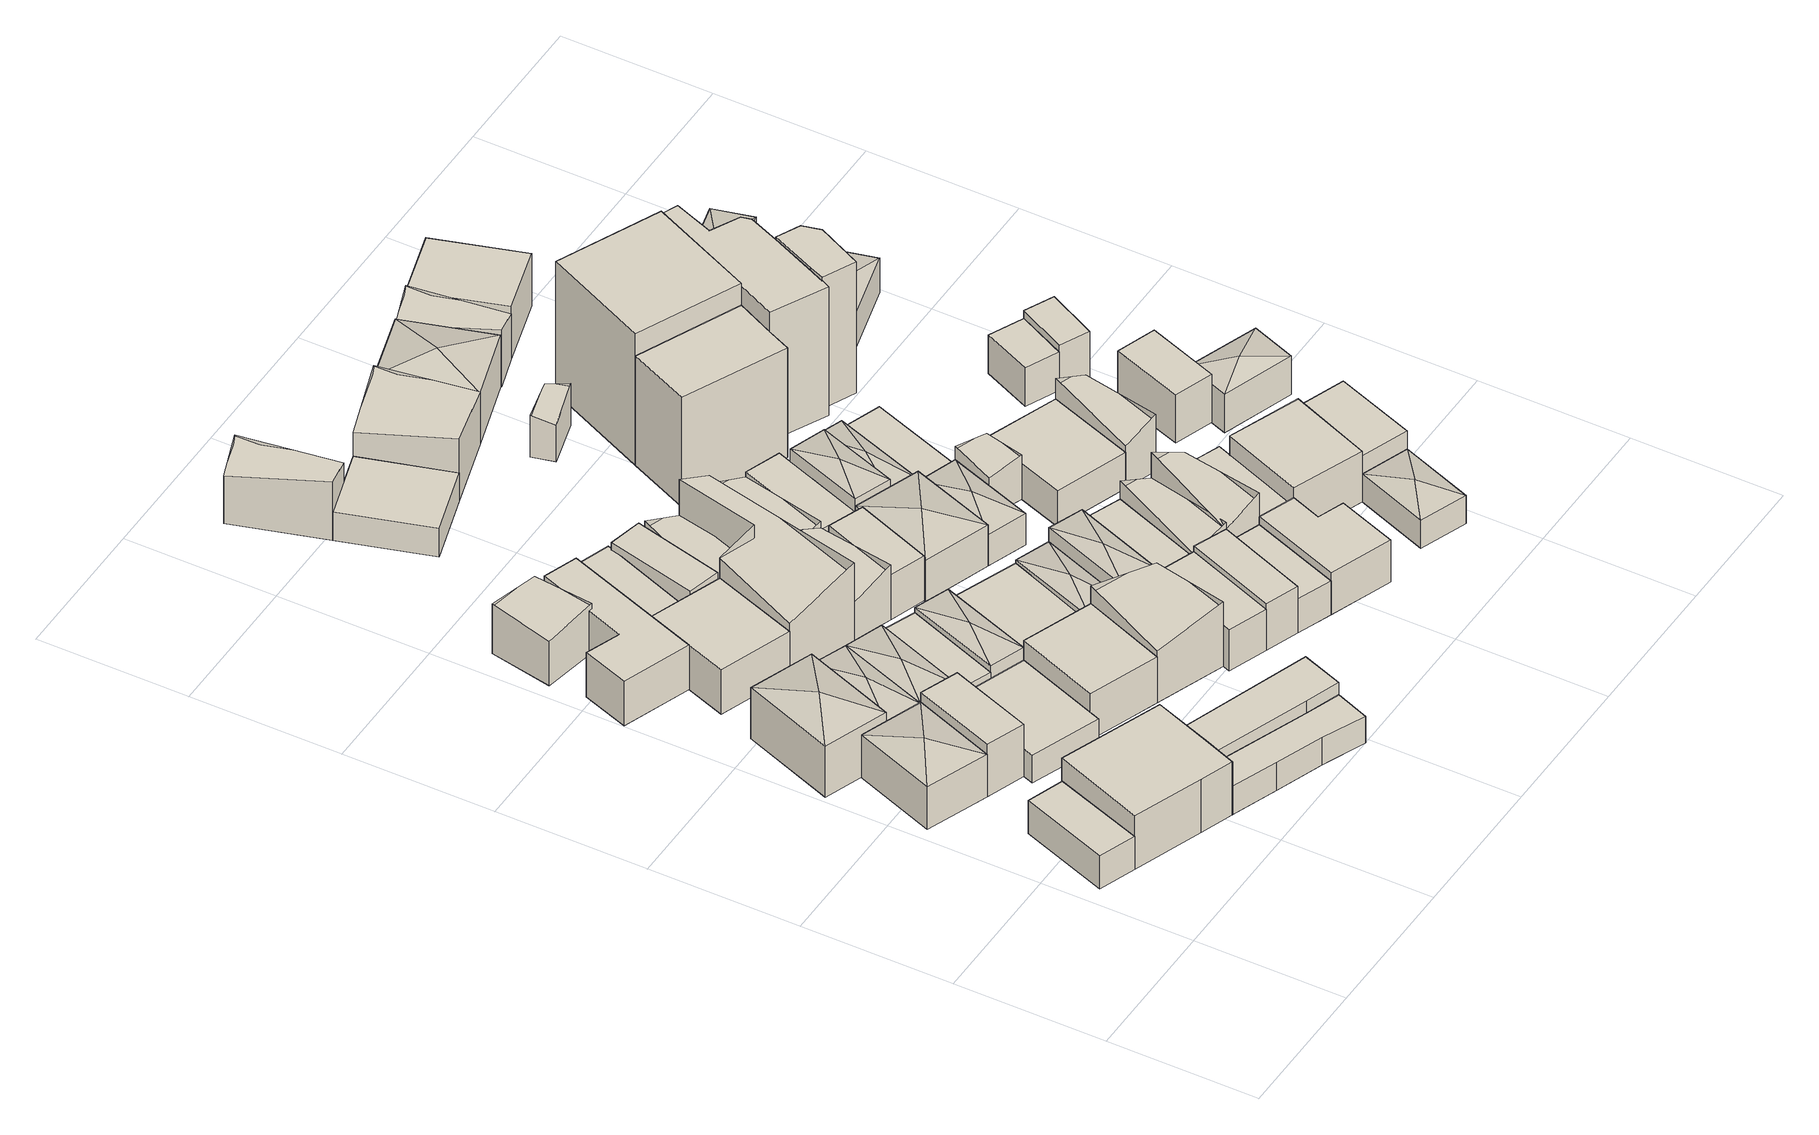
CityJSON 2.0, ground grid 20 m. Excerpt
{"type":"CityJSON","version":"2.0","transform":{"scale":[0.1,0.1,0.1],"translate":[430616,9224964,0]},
"CityObjects":{
"building1":{"type":"Building","attributes":{"Building Type":"Residential","Roof Shape":"flat","Roof Material":"Asbestos Sheet","Roof Material Code":4,"Roof Direction":"northwest","Building Height":5.03,"Roof Slope":11.2,"Footprint Area":64.68,"Solar PV Capacity Low":8.1,"Solar PV Capacity High":10.64,"Solar Annual Energy Low":11678,"Solar Annual Energy High":15391,"Suitable PV Area":48.35},"geometry":[{"type":"MultiSurface","lod":"2.2","boundaries":[[[0,1,2,3]],[[3,2,4,5]],[[2,1,6,4]],[[1,0,7,6]],[[0,3,5,7]],[[5,4,6,7]]]}]},
"building2":{"type":"Building","attributes":{"Building Type":"Residential","Roof Shape":"hip","Roof Material":"Concrete Glazed Tile","Roof Material Code":1,"Roof Direction":"northwest","Building Height":6.4,"Roof Slope":22.6,"Footprint Area":103.2,"Solar PV Capacity Low":12.92,"Solar PV Capacity High":16.97,"Solar Annual Energy Low":18632,"Solar Annual Energy High":24556,"Suitable PV Area":77.14},"geometry":[{"type":"MultiSurface","lod":"2.2","boundaries":[[[8,9,10,11]],[[11,10,12,13]],[[10,9,14,12]],[[9,8,15,14]],[[8,11,13,15]],[[13,12,16]],[[12,14,16]],[[14,15,16]],[[15,13,16]]]}]},
"building3":{"type":"Building","attributes":{"Building Type":"Residential","Roof Shape":"shed","Roof Material":"Concrete Glazed Tile","Roof Material Code":1,"Roof Direction":"northwest","Building Height":7.96,"Roof Slope":13.1,"Footprint Area":185.96,"Solar PV Capacity Low":23.28,"Solar PV Capacity High":30.58,"Solar Annual Energy Low":33573,"Solar Annual Energy High":44247,"Suitable PV Area":139},"geometry":[{"type":"MultiSurface","lod":"2.2","boundaries":[[[17,3,18,19,20,21,22]],[[22,21,23,24]],[[21,20,25,23]],[[20,19,26,25]],[[19,18,27,26]],[[18,3,28,27]],[[3,17,29,28]],[[17,22,24,29]],[[24,23,25,26,27,28,29]]]}]},
"building4":{"type":"Building","attributes":{"Building Type":"Residential","Roof Shape":"hip","Roof Material":"Concrete Glazed Tile","Roof Material Code":1,"Roof Direction":"northwest","Building Height":7.72,"Roof Slope":26.3,"Footprint Area":119.08,"Solar PV Capacity Low":14.91,"Solar PV Capacity High":19.58,"Solar Annual Energy Low":21499,"Solar Annual Energy High":28334,"Suitable PV Area":89.01},"geometry":[{"type":"MultiSurface","lod":"2.2","boundaries":[[[30,31,32,33]],[[33,32,34,35]],[[32,31,36,34]],[[31,30,37,36]],[[30,33,35,37]],[[35,34,38]],[[34,36,38]],[[36,37,38]],[[37,35,38]]]}]},
"building5":{"type":"Building","attributes":{"Building Type":"Residential","Roof Shape":"flat","Roof Material":"Concrete Glazed Tile","Roof Material Code":1,"Roof Direction":"northwest","Building Height":7.94,"Roof Slope":5.7,"Footprint Area":63.51,"Solar PV Capacity Low":7.95,"Solar PV Capacity High":10.44,"Solar Annual Energy Low":11467,"Solar Annual Energy High":15113,"Suitable PV Area":47.48},"geometry":[{"type":"MultiSurface","lod":"2.2","boundaries":[[[39,11,10,40]],[[40,10,41,42]],[[10,11,43,41]],[[11,39,44,43]],[[39,40,42,44]],[[42,41,43,44]]]}]},
"building6":{"type":"Building","attributes":{"Building Type":"Residential","Roof Shape":"hip","Roof Material":"Concrete Glazed Tile","Roof Material Code":1,"Roof Direction":"northwest","Building Height":6.24,"Roof Slope":30,"Footprint Area":67.3,"Solar PV Capacity Low":8.43,"Solar PV Capacity High":11.07,"Solar Annual Energy Low":12150,"Solar Annual Energy High":16013,"Suitable PV Area":50.31},"geometry":[{"type":"MultiSurface","lod":"2.2","boundaries":[[[33,32,11,45]],[[45,11,46,47]],[[11,32,48,46]],[[32,33,49,48]],[[33,45,47,49]],[[47,46,50]],[[46,48,50]],[[48,49,50]],[[49,47,50]]]}]},
"building7":{"type":"Building","attributes":{"Building Type":"Residential","Roof Shape":"flat","Roof Material":"Concrete Glazed Tile","Roof Material Code":1,"Roof Direction":"northwest","Building Height":4.19,"Roof Slope":8.3,"Footprint Area":130.27,"Solar PV Capacity Low":16.31,"Solar PV Capacity High":21.42,"Solar Annual Energy Low":23519,"Solar Annual Energy High":30996,"Suitable PV Area":97.37},"geometry":[{"type":"MultiSurface","lod":"2.2","boundaries":[[[39,51,52,53]],[[53,52,54,55]],[[52,51,56,54]],[[51,39,57,56]],[[39,53,55,57]],[[55,54,56,57]]]}]},
"building8":{"type":"Building","attributes":{"Building Type":"Residential","Roof Shape":"flat","Roof Material":"Concrete Glazed Tile","Roof Material Code":1,"Roof Direction":"northwest","Building Height":6.69,"Roof Slope":9.2,"Footprint Area":127.3,"Solar PV Capacity Low":15.94,"Solar PV Capacity High":20.93,"Solar Annual Energy Low":22983,"Solar Annual Energy High":30289,"Suitable PV Area":95.15},"geometry":[{"type":"MultiSurface","lod":"2.2","boundaries":[[[58,59,60,61,62,63]],[[63,62,64,65]],[[62,61,66,64]],[[61,60,67,66]],[[60,59,68,67]],[[59,58,69,68]],[[58,63,65,69]],[[65,64,66,67,68,69]]]}]},
"building9":{"type":"Building","attributes":{"Building Type":"Residential","Roof Shape":"shed","Roof Material":"Concrete Glazed Tile","Roof Material Code":1,"Roof Direction":"northwest","Building Height":4.03,"Roof Slope":19.1,"Footprint Area":85.22,"Solar PV Capacity Low":10.67,"Solar PV Capacity High":14.01,"Solar Annual Energy Low":15385,"Solar Annual Energy High":20276,"Suitable PV Area":63.7},"geometry":[{"type":"MultiSurface","lod":"2.2","boundaries":[[[70,21,19,71,72,73,74]],[[74,73,75,76]],[[73,72,77,75]],[[72,71,78,77]],[[71,19,79,78]],[[19,21,80,79]],[[21,70,81,80]],[[70,74,76,81]],[[76,75,77,78,79,80,81]]]}]},
"building10":{"type":"Building","attributes":{"Building Type":"Residential","Roof Shape":"gable","Roof Material":"Concrete Glazed Tile","Roof Material Code":1,"Roof Direction":"northwest","Building Height":6.75,"Roof Slope":28.7,"Footprint Area":64.26,"Solar PV Capacity Low":8.05,"Solar PV Capacity High":10.57,"Solar Annual Energy Low":11601,"Solar Annual Energy High":15290,"Suitable PV Area":48.03},"geometry":[{"type":"MultiSurface","lod":"2.2","boundaries":[[[82,83,84,85]],[[85,84,86,87]],[[84,83,88,86]],[[83,82,89,88]],[[82,85,87,89]],[[87,86,88,89]]]}]},
"building11":{"type":"Building","attributes":{"Building Type":"Residential","Roof Shape":"hip","Roof Material":"Concrete Glazed Tile","Roof Material Code":1,"Roof Direction":"northwest","Building Height":6.16,"Roof Slope":23.3,"Footprint Area":71.76,"Solar PV Capacity Low":8.99,"Solar PV Capacity High":11.8,"Solar Annual Energy Low":12957,"Solar Annual Energy High":17076,"Suitable PV Area":53.64},"geometry":[{"type":"MultiSurface","lod":"2.2","boundaries":[[[45,11,39,90]],[[90,39,91,92]],[[39,11,46,91]],[[11,45,47,46]],[[45,90,92,47]],[[92,91,93]],[[91,46,93]],[[46,47,93]],[[47,92,93]]]}]},
"building12":{"type":"Building","attributes":{"Building Type":"Residential","Roof Shape":"flat","Roof Material":"Concrete Glazed Tile","Roof Material Code":1,"Roof Direction":"northwest","Building Height":6.69,"Roof Slope":7.6,"Footprint Area":125.12,"Solar PV Capacity Low":15.67,"Solar PV Capacity High":20.58,"Solar Annual Energy Low":22590,"Solar Annual Energy High":29772,"Suitable PV Area":93.53},"geometry":[{"type":"MultiSurface","lod":"2.2","boundaries":[[[94,95,96,97]],[[97,96,98,99]],[[96,95,100,98]],[[95,94,101,100]],[[94,97,99,101]],[[99,98,100,101]]]}]},
"building13":{"type":"Building","attributes":{"Building Type":"Residential","Roof Shape":"flat","Roof Material":"Concrete Glazed Tile","Roof Material Code":1,"Roof Direction":"northwest","Building Height":5.99,"Roof Slope":13.6,"Footprint Area":112.95,"Solar PV Capacity Low":14.14,"Solar PV Capacity High":18.58,"Solar Annual Energy Low":20393,"Solar Annual Energy High":26876,"Suitable PV Area":84.43},"geometry":[{"type":"MultiSurface","lod":"2.2","boundaries":[[[21,70,74,102,103]],[[103,102,104,105]],[[102,74,106,104]],[[74,70,107,106]],[[70,21,108,107]],[[21,103,105,108]],[[105,104,106,107,108]]]}]},
"building14":{"type":"Building","attributes":{"Building Type":"Residential","Roof Shape":"shed","Roof Material":"Concrete Glazed Tile","Roof Material Code":1,"Roof Direction":"northwest","Building Height":5.14,"Roof Slope":13.9,"Footprint Area":65.18,"Solar PV Capacity Low":8.16,"Solar PV Capacity High":10.72,"Solar Annual Energy Low":11768,"Solar Annual Energy High":15510,"Suitable PV Area":48.72},"geometry":[{"type":"MultiSurface","lod":"2.2","boundaries":[[[109,90,39,110]],[[110,39,111,112]],[[39,90,113,111]],[[90,109,114,113]],[[109,110,112,114]],[[112,111,113,114]]]}]},
"building15":{"type":"Building","attributes":{"Building Type":"Residential","Roof Shape":"shed","Roof Material":"Concrete Glazed Tile","Roof Material Code":1,"Roof Direction":"northwest","Building Height":6.9,"Roof Slope":10.5,"Footprint Area":117.35,"Solar PV Capacity Low":14.69,"Solar PV Capacity High":19.3,"Solar Annual Energy Low":21187,"Solar Annual Energy High":27923,"Suitable PV Area":87.72},"geometry":[{"type":"MultiSurface","lod":"2.2","boundaries":[[[53,115,116,117]],[[117,116,118,119]],[[116,115,120,118]],[[115,53,121,120]],[[53,117,119,121]],[[119,118,120,121]]]}]},
"building16":{"type":"Building","attributes":{"Building Type":"Residential","Roof Shape":"shed","Roof Material":"Concrete Glazed Tile","Roof Material Code":1,"Roof Direction":"northwest","Building Height":5.5,"Roof Slope":10.5,"Footprint Area":64.44,"Solar PV Capacity Low":8.07,"Solar PV Capacity High":10.6,"Solar Annual Energy Low":11635,"Solar Annual Energy High":15334,"Suitable PV Area":48.17},"geometry":[{"type":"MultiSurface","lod":"2.2","boundaries":[[[122,58,94,123]],[[123,94,124,125]],[[94,58,126,124]],[[58,122,127,126]],[[122,123,125,127]],[[125,124,126,127]]]}]},
"building17":{"type":"Building","attributes":{"Building Type":"Residential","Roof Shape":"hip","Roof Material":"Concrete Glazed Tile","Roof Material Code":1,"Roof Direction":"northwest","Building Height":6.08,"Roof Slope":21.7,"Footprint Area":64.98,"Solar PV Capacity Low":8.14,"Solar PV Capacity High":10.69,"Solar Annual Energy Low":11731,"Solar Annual Energy High":15461,"Suitable PV Area":48.57},"geometry":[{"type":"MultiSurface","lod":"2.2","boundaries":[[[109,110,53,128]],[[128,53,129,130]],[[53,110,131,129]],[[110,109,132,131]],[[109,128,130,132]],[[130,129,133]],[[129,131,133]],[[131,132,133]],[[132,130,133]]]}]},
"building18":{"type":"Building","attributes":{"Building Type":"Residential","Roof Shape":"flat","Roof Material":"Concrete Glazed Tile","Roof Material Code":1,"Roof Direction":"northwest","Building Height":6.81,"Roof Slope":8.4,"Footprint Area":56.41,"Solar PV Capacity Low":7.06,"Solar PV Capacity High":9.28,"Solar Annual Energy Low":10185,"Solar Annual Energy High":13423,"Suitable PV Area":42.17},"geometry":[{"type":"MultiSurface","lod":"2.2","boundaries":[[[134,135,136,137]],[[137,136,138,139]],[[136,135,140,138]],[[135,134,141,140]],[[134,137,139,141]],[[139,138,140,141]]]}]},
"building19":{"type":"Building","attributes":{"Building Type":"Residential","Roof Shape":"gable","Roof Material":"Concrete Glazed Tile","Roof Material Code":1,"Roof Direction":"northwest","Building Height":7.94,"Roof Slope":25.8,"Footprint Area":177.59,"Solar PV Capacity Low":22.23,"Solar PV Capacity High":29.2,"Solar Annual Energy Low":32062,"Solar Annual Energy High":42255,"Suitable PV Area":132.75},"geometry":[{"type":"MultiSurface","lod":"2.2","boundaries":[[[142,143,144,97,96,145]],[[145,96,146,147]],[[96,97,148,146]],[[97,144,149,148]],[[144,143,150,149]],[[143,142,151,150]],[[142,145,147,151]],[[147,146,148,149,150,151]]]}]},
"building20":{"type":"Building","attributes":{"Building Type":"Residential","Roof Shape":"shed","Roof Material":"Concrete Glazed Tile","Roof Material Code":1,"Roof Direction":"northwest","Building Height":4.11,"Roof Slope":15,"Footprint Area":132.54,"Solar PV Capacity Low":16.6,"Solar PV Capacity High":21.8,"Solar Annual Energy Low":23930,"Solar Annual Energy High":31538,"Suitable PV Area":99.08},"geometry":[{"type":"MultiSurface","lod":"2.2","boundaries":[[[128,53,117,152]],[[152,117,153,154]],[[117,53,55,153]],[[53,128,155,55]],[[128,152,154,155]],[[154,153,55,155]]]}]},
"building21":{"type":"Building","attributes":{"Building Type":"Residential","Roof Shape":"gable","Roof Material":"Concrete Glazed Tile","Roof Material Code":1,"Roof Direction":"northwest","Building Height":7.85,"Roof Slope":26.7,"Footprint Area":114.76,"Solar PV Capacity Low":14.37,"Solar PV Capacity High":18.87,"Solar Annual Energy Low":20719,"Solar Annual Energy High":27306,"Suitable PV Area":85.78},"geometry":[{"type":"MultiSurface","lod":"2.2","boundaries":[[[117,116,156,157]],[[157,156,158,159]],[[156,116,160,158]],[[116,117,161,160]],[[117,157,159,161]],[[159,158,160,161]]]}]},
"building22":{"type":"Building","attributes":{"Building Type":"Residential","Roof Shape":"gable","Roof Material":"Concrete Glazed Tile","Roof Material Code":1,"Roof Direction":"northwest","Building Height":4.38,"Roof Slope":27.3,"Footprint Area":68.09,"Solar PV Capacity Low":8.53,"Solar PV Capacity High":11.2,"Solar Annual Energy Low":12294,"Solar Annual Energy High":16202,"Suitable PV Area":50.9},"geometry":[{"type":"MultiSurface","lod":"2.2","boundaries":[[[143,162,97,144]],[[144,97,163,164]],[[97,162,165,163]],[[162,143,166,165]],[[143,144,164,166]],[[164,163,165,166]]]}]},
"building23":{"type":"Building","attributes":{"Building Type":"Residential","Roof Shape":"gable","Roof Material":"Concrete Glazed Tile","Roof Material Code":1,"Roof Direction":"northwest","Building Height":5.72,"Roof Slope":34.7,"Footprint Area":66.27,"Solar PV Capacity Low":8.3,"Solar PV Capacity High":10.9,"Solar Annual Energy Low":11964,"Solar Annual Energy High":15768,"Suitable PV Area":49.54},"geometry":[{"type":"MultiSurface","lod":"2.2","boundaries":[[[167,168,145,169]],[[169,145,170,171]],[[145,168,172,170]],[[168,167,173,172]],[[167,169,171,173]],[[171,170,172,173]]]}]},
"building24":{"type":"Building","attributes":{"Building Type":"Residential","Roof Shape":"gable","Roof Material":"Concrete Glazed Tile","Roof Material Code":1,"Roof Direction":"southwest","Building Height":7.18,"Roof Slope":26.5,"Footprint Area":67.37,"Solar PV Capacity Low":8.44,"Solar PV Capacity High":11.08,"Solar Annual Energy Low":12163,"Solar Annual Energy High":16030,"Suitable PV Area":50.36},"geometry":[{"type":"MultiSurface","lod":"2.2","boundaries":[[[174,175,176,177]],[[177,176,178,179]],[[176,175,180,178]],[[175,174,181,180]],[[174,177,179,181]],[[179,178,180,181]]]}]},
"building25":{"type":"Building","attributes":{"Building Type":"Residential","Roof Shape":"flat","Roof Material":"Concrete Glazed Tile","Roof Material Code":1,"Roof Direction":"southwest","Building Height":4.31,"Roof Slope":9,"Footprint Area":122.63,"Solar PV Capacity Low":15.35,"Solar PV Capacity High":20.17,"Solar Annual Energy Low":22141,"Solar Annual Energy High":29180,"Suitable PV Area":91.67},"geometry":[{"type":"MultiSurface","lod":"2.2","boundaries":[[[176,182,183,184]],[[184,183,185,186]],[[183,182,187,185]],[[182,176,188,187]],[[176,184,186,188]],[[186,185,187,188]]]}]},
"building26":{"type":"Building","attributes":{"Building Type":"Residential","Roof Shape":"shed","Roof Material":"Concrete Glazed Tile","Roof Material Code":1,"Roof Direction":"northwest","Building Height":6.74,"Roof Slope":14.2,"Footprint Area":54.67,"Solar PV Capacity Low":6.85,"Solar PV Capacity High":8.99,"Solar Annual Energy Low":9871,"Solar Annual Energy High":13009,"Suitable PV Area":40.87},"geometry":[{"type":"MultiSurface","lod":"2.2","boundaries":[[[189,190,169,191]],[[191,169,192,193]],[[169,190,194,192]],[[190,189,195,194]],[[189,191,193,195]],[[193,192,194,195]]]}]},
"building27":{"type":"Building","attributes":{"Building Type":"Residential","Roof Shape":"hip","Roof Material":"Concrete Glazed Tile","Roof Material Code":1,"Roof Direction":"northwest","Building Height":4.91,"Roof Slope":26.5,"Footprint Area":64.81,"Solar PV Capacity Low":8.11,"Solar PV Capacity High":10.66,"Solar Annual Energy Low":11701,"Solar Annual Energy High":15421,"Suitable PV Area":48.45},"geometry":[{"type":"MultiSurface","lod":"2.2","boundaries":[[[152,196,197,198]],[[198,197,199,200]],[[197,196,201,199]],[[196,152,202,201]],[[152,198,200,202]],[[200,199,203]],[[199,201,203]],[[201,202,203]],[[202,200,203]]]}]},
"building28":{"type":"Building","attributes":{"Building Type":"Residential","Roof Shape":"shed","Roof Material":"Concrete Glazed Tile","Roof Material Code":1,"Roof Direction":"northwest","Building Height":6.21,"Roof Slope":12.4,"Footprint Area":70.04,"Solar PV Capacity Low":8.77,"Solar PV Capacity High":11.52,"Solar Annual Energy Low":12645,"Solar Annual Energy High":16665,"Suitable PV Area":52.35},"geometry":[{"type":"MultiSurface","lod":"2.2","boundaries":[[[157,204,205,206]],[[206,205,207,208]],[[205,204,209,207]],[[204,157,210,209]],[[157,206,208,210]],[[208,207,209,210]]]}]},
"building29":{"type":"Building","attributes":{"Building Type":"Residential","Roof Shape":"gable","Roof Material":"Concrete Glazed Tile","Roof Material Code":1,"Roof Direction":"northwest","Building Height":4.62,"Roof Slope":27.1,"Footprint Area":71.38,"Solar PV Capacity Low":8.94,"Solar PV Capacity High":11.74,"Solar Annual Energy Low":12888,"Solar Annual Energy High":16985,"Suitable PV Area":53.36},"geometry":[{"type":"MultiSurface","lod":"2.2","boundaries":[[[142,168,167,211]],[[211,167,212,213]],[[167,168,214,212]],[[168,142,215,214]],[[142,211,213,215]],[[213,212,214,215]]]}]},
"building30":{"type":"Building","attributes":{"Building Type":"Residential","Roof Shape":"hip","Roof Material":"Concrete Glazed Tile","Roof Material Code":1,"Roof Direction":"northwest","Building Height":7.02,"Roof Slope":20.2,"Footprint Area":65.38,"Solar PV Capacity Low":8.19,"Solar PV Capacity High":10.75,"Solar Annual Energy Low":11804,"Solar Annual Energy High":15557,"Suitable PV Area":48.87},"geometry":[{"type":"MultiSurface","lod":"2.2","boundaries":[[[198,197,157,216]],[[216,157,217,218]],[[157,197,219,217]],[[197,198,220,219]],[[198,216,218,220]],[[218,217,221]],[[217,219,221]],[[219,220,221]],[[220,218,221]]]}]},
"building31":{"type":"Building","attributes":{"Building Type":"Residential","Roof Shape":"shed","Roof Material":"Concrete Glazed Tile","Roof Material Code":1,"Roof Direction":"northwest","Building Height":6.98,"Roof Slope":15.2,"Footprint Area":60.58,"Solar PV Capacity Low":7.58,"Solar PV Capacity High":9.96,"Solar Annual Energy Low":10937,"Solar Annual Energy High":14414,"Suitable PV Area":45.28},"geometry":[{"type":"MultiSurface","lod":"2.2","boundaries":[[[206,205,222,223]],[[223,222,224,225]],[[222,205,226,224]],[[205,206,227,226]],[[206,223,225,227]],[[225,224,226,227]]]}]},
"building32":{"type":"Building","attributes":{"Building Type":"Residential","Roof Shape":"hip","Roof Material":"Concrete Glazed Tile","Roof Material Code":1,"Roof Direction":"northwest","Building Height":6.16,"Roof Slope":24.1,"Footprint Area":115.29,"Solar PV Capacity Low":14.44,"Solar PV Capacity High":18.96,"Solar Annual Energy Low":20815,"Solar Annual Energy High":27433,"Suitable PV Area":86.18},"geometry":[{"type":"MultiSurface","lod":"2.2","boundaries":[[[228,229,230,231]],[[231,230,232,233]],[[230,229,234,232]],[[229,228,235,234]],[[228,231,233,235]],[[233,232,236]],[[232,234,236]],[[234,235,236]],[[235,233,236]]]}]},
"building33":{"type":"Building","attributes":{"Building Type":"Residential","Roof Shape":"flat","Roof Material":"Concrete Glazed Tile","Roof Material Code":1,"Roof Direction":"northwest","Building Height":5.42,"Roof Slope":7.6,"Footprint Area":66.56,"Solar PV Capacity Low":8.33,"Solar PV Capacity High":10.95,"Solar Annual Energy Low":12017,"Solar Annual Energy High":15838,"Suitable PV Area":49.76},"geometry":[{"type":"MultiSurface","lod":"2.2","boundaries":[[[237,211,167,238]],[[238,167,239,240]],[[167,211,241,239]],[[211,237,242,241]],[[237,238,240,242]],[[240,239,241,242]]]}]},
"building34":{"type":"Building","attributes":{"Building Type":"Residential","Roof Shape":"flat","Roof Material":"Concrete Glazed Tile","Roof Material Code":1,"Roof Direction":"northwest","Building Height":5.48,"Roof Slope":12.5,"Footprint Area":72.67,"Solar PV Capacity Low":9.1,"Solar PV Capacity High":11.95,"Solar Annual Energy Low":13120,"Solar Annual Energy High":17291,"Suitable PV Area":54.32},"geometry":[{"type":"MultiSurface","lod":"2.2","boundaries":[[[216,157,206,243]],[[243,206,244,245]],[[206,157,246,244]],[[157,216,247,246]],[[216,243,245,247]],[[245,244,246,247]]]}]},
"building35":{"type":"Building","attributes":{"Building Type":"Residential","Roof Shape":"gable","Roof Material":"Concrete Glazed Tile","Roof Material Code":1,"Roof Direction":"southwest","Building Height":7.93,"Roof Slope":25.1,"Footprint Area":124.71,"Solar PV Capacity Low":15.62,"Solar PV Capacity High":20.51,"Solar Annual Energy Low":22516,"Solar Annual Energy High":29675,"Suitable PV Area":93.22},"geometry":[{"type":"MultiSurface","lod":"2.2","boundaries":[[[248,184,183,249]],[[249,183,250,251]],[[183,184,252,250]],[[184,248,253,252]],[[248,249,251,253]],[[251,250,252,253]]]}]},
"building36":{"type":"Building","attributes":{"Building Type":"Residential","Roof Shape":"flat","Roof Material":"Concrete Glazed Tile","Roof Material Code":1,"Roof Direction":"northwest","Building Height":5.14,"Roof Slope":14.7,"Footprint Area":62.34,"Solar PV Capacity Low":7.8,"Solar PV Capacity High":10.25,"Solar Annual Energy Low":11254,"Solar Annual Energy High":14832,"Suitable PV Area":46.6},"geometry":[{"type":"MultiSurface","lod":"2.2","boundaries":[[[223,222,254,255]],[[255,254,256,257]],[[254,222,258,256]],[[222,223,259,258]],[[223,255,257,259]],[[257,256,258,259]]]}]},
"building37":{"type":"Building","attributes":{"Building Type":"Residential","Roof Shape":"hip","Roof Material":"Concrete Glazed Tile","Roof Material Code":1,"Roof Direction":"northwest","Building Height":7.29,"Roof Slope":25.7,"Footprint Area":59.39,"Solar PV Capacity Low":7.44,"Solar PV Capacity High":9.77,"Solar Annual Energy Low":10723,"Solar Annual Energy High":14132,"Suitable PV Area":44.4},"geometry":[{"type":"MultiSurface","lod":"2.2","boundaries":[[[260,228,261,262]],[[262,261,263,264]],[[261,228,265,263]],[[228,260,266,265]],[[260,262,264,266]],[[264,263,267]],[[263,265,267]],[[265,266,267]],[[266,264,267]]]}]},
"building38":{"type":"Building","attributes":{"Building Type":"Residential","Roof Shape":"hip","Roof Material":"Concrete Glazed Tile","Roof Material Code":1,"Roof Direction":"northwest","Building Height":4.7,"Roof Slope":26.8,"Footprint Area":68.9,"Solar PV Capacity Low":8.63,"Solar PV Capacity High":11.33,"Solar Annual Energy Low":12439,"Solar Annual Energy High":16393,"Suitable PV Area":51.5},"geometry":[{"type":"MultiSurface","lod":"2.2","boundaries":[[[268,231,230,269]],[[269,230,270,271]],[[230,231,272,270]],[[231,268,273,272]],[[268,269,271,273]],[[271,270,274]],[[270,272,274]],[[272,273,274]],[[273,271,274]]]}]},
"building39":{"type":"Building","attributes":{"Building Type":"Residential","Roof Shape":"gable","Roof Material":"Concrete Glazed Tile","Roof Material Code":1,"Roof Direction":"northwest","Building Height":5.96,"Roof Slope":29.3,"Footprint Area":62.84,"Solar PV Capacity Low":7.87,"Solar PV Capacity High":10.33,"Solar Annual Energy Low":11346,"Solar Annual Energy High":14953,"Suitable PV Area":46.98},"geometry":[{"type":"MultiSurface","lod":"2.2","boundaries":[[[243,206,223,275]],[[275,223,276,277]],[[223,206,278,276]],[[206,243,279,278]],[[243,275,277,279]],[[277,276,278,279]]]}]},
"building40":{"type":"Building","attributes":{"Building Type":"Residential","Roof Shape":"flat","Roof Material":"Concrete Glazed Tile","Roof Material Code":1,"Roof Direction":"northwest","Building Height":6.26,"Roof Slope":5.3,"Footprint Area":96.42,"Solar PV Capacity Low":12.07,"Solar PV Capacity High":15.86,"Solar Annual Energy Low":17409,"Solar Annual Energy High":22943,"Suitable PV Area":72.08},"geometry":[{"type":"MultiSurface","lod":"2.2","boundaries":[[[280,281,255,254,282,283]],[[283,282,284,285]],[[282,254,286,284]],[[254,255,287,286]],[[255,281,288,287]],[[281,280,289,288]],[[280,283,285,289]],[[285,284,286,287,288,289]]]}]},
"building41":{"type":"Building","attributes":{"Building Type":"Residential","Roof Shape":"hip","Roof Material":"Concrete Glazed Tile","Roof Material Code":1,"Roof Direction":"northwest","Building Height":5.14,"Roof Slope":25.7,"Footprint Area":55.17,"Solar PV Capacity Low":6.91,"Solar PV Capacity High":9.07,"Solar Annual Energy Low":9961,"Solar Annual Energy High":13127,"Suitable PV Area":41.24},"geometry":[{"type":"MultiSurface","lod":"2.2","boundaries":[[[290,261,231,291]],[[291,231,292,293]],[[231,261,294,292]],[[261,290,295,294]],[[290,291,293,295]],[[293,292,296]],[[292,294,296]],[[294,295,296]],[[295,293,296]]]}]},
"building42":{"type":"Building","attributes":{"Building Type":"Residential","Roof Shape":"gable","Roof Material":"Concrete Glazed Tile","Roof Material Code":1,"Roof Direction":"southwest","Building Height":5.52,"Roof Slope":27.9,"Footprint Area":20.08,"Solar PV Capacity Low":2.51,"Solar PV Capacity High":3.3,"Solar Annual Energy Low":3626,"Solar Annual Energy High":4779,"Suitable PV Area":15.01},"geometry":[{"type":"MultiSurface","lod":"2.2","boundaries":[[[297,298,299,300]],[[300,299,301,302]],[[299,298,303,301]],[[298,297,304,303]],[[297,300,302,304]],[[302,301,303,304]]]}]},
"building43":{"type":"Building","attributes":{"Building Type":"Residential","Roof Shape":"gable","Roof Material":"Concrete Glazed Tile","Roof Material Code":1,"Roof Direction":"northwest","Building Height":7.1,"Roof Slope":34,"Footprint Area":64.6,"Solar PV Capacity Low":8.09,"Solar PV Capacity High":10.62,"Solar Annual Energy Low":11663,"Solar Annual Energy High":15371,"Suitable PV Area":48.29},"geometry":[{"type":"MultiSurface","lod":"2.2","boundaries":[[[275,223,255,305]],[[305,255,306,307]],[[255,223,308,306]],[[223,275,309,308]],[[275,305,307,309]],[[307,306,308,309]]]}]},
"building44":{"type":"Building","attributes":{"Building Type":"Office Building","Roof Shape":"flat","Roof Material":"Concrete Glazed Tile","Roof Material Code":1,"Roof Direction":"northwest","Building Height":16.49,"Roof Slope":7.5,"Footprint Area":132.74,"Solar PV Capacity Low":17.9,"Solar PV Capacity High":23.51,"Solar Annual Energy Low":25808,"Solar Annual Energy High":34013,"Suitable PV Area":106.85},"geometry":[{"type":"MultiSurface","lod":"2.2","boundaries":[[[310,311,312,313,314]],[[314,313,315,316]],[[313,312,317,315]],[[312,311,318,317]],[[311,310,319,318]],[[310,314,316,319]],[[316,315,317,318,319]]]}]},
"building45":{"type":"Building","attributes":{"Building Type":"Residential","Roof Shape":"gable","Roof Material":"Concrete Glazed Tile","Roof Material Code":1,"Roof Direction":"northwest","Building Height":5.85,"Roof Slope":25.9,"Footprint Area":28.56,"Solar PV Capacity Low":3.58,"Solar PV Capacity High":4.7,"Solar Annual Energy Low":5157,"Solar Annual Energy High":6797,"Suitable PV Area":21.35},"geometry":[{"type":"MultiSurface","lod":"2.2","boundaries":[[[268,320,321,322]],[[322,321,323,324]],[[321,320,325,323]],[[320,268,326,325]],[[268,322,324,326]],[[324,323,325,326]]]}]},
"building46":{"type":"Building","attributes":{"Building Type":"Residential","Roof Shape":"hip","Roof Material":"Concrete Glazed Tile","Roof Material Code":1,"Roof Direction":"southwest","Building Height":7.79,"Roof Slope":26.7,"Footprint Area":126.01,"Solar PV Capacity Low":15.78,"Solar PV Capacity High":20.72,"Solar Annual Energy Low":22751,"Solar Annual Energy High":29984,"Suitable PV Area":94.19},"geometry":[{"type":"MultiSurface","lod":"2.2","boundaries":[[[327,248,249,328]],[[328,249,329,330]],[[249,248,331,329]],[[248,327,332,331]],[[327,328,330,332]],[[330,329,333]],[[329,331,333]],[[331,332,333]],[[332,330,333]]]}]},
"building47":{"type":"Building","attributes":{"Building Type":"Residential","Roof Shape":"flat","Roof Material":"Concrete Glazed Tile","Roof Material Code":1,"Roof Direction":"northwest","Building Height":4.04,"Roof Slope":14.7,"Footprint Area":74.19,"Solar PV Capacity Low":9.29,"Solar PV Capacity High":12.2,"Solar Annual Energy Low":13395,"Solar Annual Energy High":17653,"Suitable PV Area":55.46},"geometry":[{"type":"MultiSurface","lod":"2.2","boundaries":[[[334,291,231,268]],[[268,231,335,336]],[[231,291,337,335]],[[291,334,338,337]],[[334,268,336,338]],[[336,335,337,338]]]}]},
"building48":{"type":"Building","attributes":{"Building Type":"Residential","Roof Shape":"shed","Roof Material":"Concrete Glazed Tile","Roof Material Code":1,"Roof Direction":"northwest","Building Height":4.95,"Roof Slope":17.8,"Footprint Area":66.94,"Solar PV Capacity Low":8.38,"Solar PV Capacity High":11.01,"Solar Annual Energy Low":12086,"Solar Annual Energy High":15929,"Suitable PV Area":50.04},"geometry":[{"type":"MultiSurface","lod":"2.2","boundaries":[[[305,255,281,339,340]],[[340,339,341,342]],[[339,281,343,341]],[[281,255,344,343]],[[255,305,345,344]],[[305,340,342,345]],[[342,341,343,344,345]]]}]},
"building49":{"type":"Building","attributes":{"Building Type":"Residential","Roof Shape":"flat","Roof Material":"Concrete Glazed Tile","Roof Material Code":1,"Roof Direction":"northwest","Building Height":5.37,"Roof Slope":7.3,"Footprint Area":125.14,"Solar PV Capacity Low":15.67,"Solar PV Capacity High":20.58,"Solar Annual Energy Low":22594,"Solar Annual Energy High":29777,"Suitable PV Area":93.54},"geometry":[{"type":"MultiSurface","lod":"2.2","boundaries":[[[322,346,347,348]],[[348,347,349,350]],[[347,346,351,349]],[[346,322,352,351]],[[322,348,350,352]],[[350,349,351,352]]]}]},
"building50":{"type":"Building","attributes":{"Building Type":"Office Building","Roof Shape":"flat","Roof Material":"Clay Tile Shingle","Roof Material Code":3,"Roof Direction":"northwest","Building Height":19.8,"Roof Slope":12.1,"Footprint Area":229.86,"Solar PV Capacity Low":30.99,"Solar PV Capacity High":40.71,"Solar Annual Energy Low":44692,"Solar Annual Energy High":58900,"Suitable PV Area":185.04},"geometry":[{"type":"MultiSurface","lod":"2.2","boundaries":[[[353,310,314,354]],[[354,314,355,356]],[[314,310,357,355]],[[310,353,358,357]],[[353,354,356,358]],[[356,355,357,358]]]}]},
"building51":{"type":"Building","attributes":{"Building Type":"Residential","Roof Shape":"shed","Roof Material":"Concrete Glazed Tile","Roof Material Code":1,"Roof Direction":"northwest","Building Height":7.65,"Roof Slope":19.3,"Footprint Area":114.51,"Solar PV Capacity Low":14.34,"Solar PV Capacity High":18.83,"Solar Annual Energy Low":20674,"Solar Annual Energy High":27247,"Suitable PV Area":85.6},"geometry":[{"type":"MultiSurface","lod":"2.2","boundaries":[[[359,281,360,361]],[[361,360,362,363]],[[360,281,364,362]],[[281,359,365,364]],[[359,361,363,365]],[[363,362,364,365]]]}]},
"building52":{"type":"Building","attributes":{"Building Type":"Residential","Roof Shape":"hip","Roof Material":"Concrete Glazed Tile","Roof Material Code":1,"Roof Direction":"northwest","Building Height":4.19,"Roof Slope":21.6,"Footprint Area":70.11,"Solar PV Capacity Low":8.78,"Solar PV Capacity High":11.53,"Solar Annual Energy Low":12658,"Solar Annual Energy High":16683,"Suitable PV Area":52.41},"geometry":[{"type":"MultiSurface","lod":"2.2","boundaries":[[[366,367,368,360]],[[360,368,369,370]],[[368,367,371,369]],[[367,366,372,371]],[[366,360,370,372]],[[370,369,373]],[[369,371,373]],[[371,372,373]],[[372,370,373]]]}]},
"building53":{"type":"Building","attributes":{"Building Type":"Residential","Roof Shape":"gable","Roof Material":"Concrete Glazed Tile","Roof Material Code":1,"Roof Direction":"southwest","Building Height":6.9,"Roof Slope":28.4,"Footprint Area":61,"Solar PV Capacity Low":7.64,"Solar PV Capacity High":10.03,"Solar Annual Energy Low":11012,"Solar Annual Energy High":14514,"Suitable PV Area":45.59},"geometry":[{"type":"MultiSurface","lod":"2.2","boundaries":[[[374,327,375,376]],[[376,375,377,378]],[[375,327,379,377]],[[327,374,380,379]],[[374,376,378,380]],[[378,377,379,380]]]}]},
"building54":{"type":"Building","attributes":{"Building Type":"Residential","Roof Shape":"gable","Roof Material":"Concrete Glazed Tile","Roof Material Code":1,"Roof Direction":"northwest","Building Height":6.42,"Roof Slope":29,"Footprint Area":54.92,"Solar PV Capacity Low":6.88,"Solar PV Capacity High":9.03,"Solar Annual Energy Low":9916,"Solar Annual Energy High":13069,"Suitable PV Area":41.06},"geometry":[{"type":"MultiSurface","lod":"2.2","boundaries":[[[348,347,381,382]],[[382,381,383,384]],[[381,347,385,383]],[[347,348,386,385]],[[348,382,384,386]],[[384,383,385,386]]]}]},
"building55":{"type":"Building","attributes":{"Building Type":"Office Building","Roof Shape":"flat","Roof Material":"Concrete Glazed Tile","Roof Material Code":1,"Roof Direction":"northwest","Building Height":19.45,"Roof Slope":11.3,"Footprint Area":138.02,"Solar PV Capacity Low":18.61,"Solar PV Capacity High":24.44,"Solar Annual Energy Low":26835,"Solar Annual Energy High":35367,"Suitable PV Area":111.11},"geometry":[{"type":"MultiSurface","lod":"2.2","boundaries":[[[387,388,389,390,391,392,393,394,395,354,314,313]],[[313,314,396,397]],[[314,354,398,396]],[[354,395,399,398]],[[395,394,400,399]],[[394,393,401,400]],[[393,392,402,401]],[[392,391,403,402]],[[391,390,404,403]],[[390,389,405,404]],[[389,388,406,405]],[[388,387,407,406]],[[387,313,397,407]],[[397,396,398,399,400,401,402,403,404,405,406,407]]]}]},
"building56":{"type":"Building","attributes":{"Building Type":"Residential","Roof Shape":"flat","Roof Material":"Concrete Glazed Tile","Roof Material Code":1,"Roof Direction":"northwest","Building Height":6.87,"Roof Slope":12.6,"Footprint Area":75.82,"Solar PV Capacity Low":9.49,"Solar PV Capacity High":12.47,"Solar Annual Energy Low":13689,"Solar Annual Energy High":18041,"Suitable PV Area":56.68},"geometry":[{"type":"MultiSurface","lod":"2.2","boundaries":[[[408,361,360,368]],[[368,360,409,410]],[[360,361,411,409]],[[361,408,412,411]],[[408,368,410,412]],[[410,409,411,412]]]}]},
"building57":{"type":"Building","attributes":{"Building Type":"Office Building","Roof Shape":"flat","Roof Material":"Concrete Glazed Tile","Roof Material Code":1,"Roof Direction":"northwest","Building Height":19.8,"Roof Slope":5.9,"Footprint Area":41.96,"Solar PV Capacity Low":5.66,"Solar PV Capacity High":7.43,"Solar Annual Energy Low":8158,"Solar Annual Energy High":10751,"Suitable PV Area":33.78},"geometry":[{"type":"MultiSurface","lod":"2.2","boundaries":[[[391,390,388,413,414,415]],[[415,414,416,417]],[[414,413,418,416]],[[413,388,419,418]],[[388,390,420,419]],[[390,391,421,420]],[[391,415,417,421]],[[417,416,418,419,420,421]]]}]},
"building58":{"type":"Building","attributes":{"Building Type":"Residential","Roof Shape":"shed","Roof Material":"Concrete Glazed Tile","Roof Material Code":1,"Roof Direction":"southwest","Building Height":7.71,"Roof Slope":11.7,"Footprint Area":118.39,"Solar PV Capacity Low":14.82,"Solar PV Capacity High":19.47,"Solar Annual Energy Low":21374,"Solar Annual Energy High":28169,"Suitable PV Area":88.49},"geometry":[{"type":"MultiSurface","lod":"2.2","boundaries":[[[422,374,376,423]],[[423,376,424,425]],[[376,374,426,424]],[[374,422,427,426]],[[422,423,425,427]],[[425,424,426,427]]]}]},
"building59":{"type":"Building","attributes":{"Building Type":"Residential","Roof Shape":"flat","Roof Material":"Concrete Glazed Tile","Roof Material Code":1,"Roof Direction":"northwest","Building Height":7.28,"Roof Slope":5.2,"Footprint Area":54.6,"Solar PV Capacity Low":6.84,"Solar PV Capacity High":8.98,"Solar Annual Energy Low":9857,"Solar Annual Energy High":12991,"Suitable PV Area":40.81},"geometry":[{"type":"MultiSurface","lod":"2.2","boundaries":[[[428,429,430,431]],[[431,430,432,433]],[[430,429,434,432]],[[429,428,435,434]],[[428,431,433,435]],[[433,432,434,435]]]}]},
"building60":{"type":"Building","attributes":{"Building Type":"Residential","Roof Shape":"flat","Roof Material":"Concrete Glazed Tile","Roof Material Code":1,"Roof Direction":"northwest","Building Height":5.8,"Roof Slope":12.7,"Footprint Area":34.43,"Solar PV Capacity Low":4.31,"Solar PV Capacity High":5.66,"Solar Annual Energy Low":6215,"Solar Annual Energy High":8191,"Suitable PV Area":25.73},"geometry":[{"type":"MultiSurface","lod":"2.2","boundaries":[[[436,437,438,439]],[[439,438,440,441]],[[438,437,442,440]],[[437,436,443,442]],[[436,439,441,443]],[[441,440,442,443]]]}]},
"building61":{"type":"Building","attributes":{"Building Type":"Residential","Roof Shape":"shed","Roof Material":"Concrete Glazed Tile","Roof Material Code":1,"Roof Direction":"southwest","Building Height":5.16,"Roof Slope":19.5,"Footprint Area":48.23,"Solar PV Capacity Low":6.04,"Solar PV Capacity High":7.93,"Solar Annual Energy Low":8708,"Solar Annual Energy High":11477,"Suitable PV Area":36.05},"geometry":[{"type":"MultiSurface","lod":"2.2","boundaries":[[[444,445,395,446]],[[446,395,447,448]],[[395,445,449,447]],[[445,444,450,449]],[[444,446,448,450]],[[448,447,449,450]]]}]},
"building62":{"type":"Building","attributes":{"Building Type":"Residential","Roof Shape":"hip","Roof Material":"Concrete Glazed Tile","Roof Material Code":1,"Roof Direction":"northwest","Building Height":5.78,"Roof Slope":24.3,"Footprint Area":63.59,"Solar PV Capacity Low":7.96,"Solar PV Capacity High":10.46,"Solar Annual Energy Low":11482,"Solar Annual Energy High":15132,"Suitable PV Area":47.54},"geometry":[{"type":"MultiSurface","lod":"2.2","boundaries":[[[451,452,453,454]],[[454,453,455,456]],[[453,452,457,455]],[[452,451,458,457]],[[451,454,456,458]],[[456,455,459]],[[455,457,459]],[[457,458,459]],[[458,456,459]]]}]},
"building63":{"type":"Building","attributes":{"Building Type":"Residential","Roof Shape":"shed","Roof Material":"Concrete Glazed Tile","Roof Material Code":1,"Roof Direction":"northwest","Building Height":6.8,"Roof Slope":16.6,"Footprint Area":30.01,"Solar PV Capacity Low":3.76,"Solar PV Capacity High":4.94,"Solar Annual Energy Low":5418,"Solar Annual Energy High":7141,"Suitable PV Area":22.43},"geometry":[{"type":"MultiSurface","lod":"2.2","boundaries":[[[436,439,460,461]],[[461,460,462,463]],[[460,439,464,462]],[[439,436,465,464]],[[436,461,463,465]],[[463,462,464,465]]]}]},
"building64":{"type":"Building","attributes":{"Building Type":"Residential","Roof Shape":"hip","Roof Material":"Concrete Glazed Tile","Roof Material Code":1,"Roof Direction":"northwest","Building Height":5.16,"Roof Slope":22.2,"Footprint Area":132.24,"Solar PV Capacity Low":16.56,"Solar PV Capacity High":21.75,"Solar Annual Energy Low":23875,"Solar Annual Energy High":31465,"Suitable PV Area":98.85},"geometry":[{"type":"MultiSurface","lod":"2.2","boundaries":[[[466,467,415,414,468,469]],[[469,468,470,471]],[[468,414,472,470]],[[414,415,473,472]],[[415,467,474,473]],[[467,466,475,474]],[[466,469,471,475]],[[471,470,476]],[[470,472,476]],[[472,473,476]],[[473,474,476]],[[474,475,476]],[[475,471,476]]]}]},
"building65":{"type":"Building","attributes":{"Building Type":"Residential","Roof Shape":"hip","Roof Material":"Concrete Glazed Tile","Roof Material Code":1,"Roof Direction":"northwest","Building Height":5.35,"Roof Slope":26.6,"Footprint Area":60.06,"Solar PV Capacity Low":7.52,"Solar PV Capacity High":9.88,"Solar Annual Energy Low":10844,"Solar Annual Energy High":14291,"Suitable PV Area":44.9},"geometry":[{"type":"MultiSurface","lod":"2.2","boundaries":[[[477,478,393,392,467,466]],[[466,467,479,480]],[[467,392,481,479]],[[392,393,482,481]],[[393,478,483,482]],[[478,477,484,483]],[[477,466,480,484]],[[480,479,485]],[[479,481,485]],[[481,482,485]],[[482,483,485]],[[483,484,485]],[[484,480,485]]]}]},
"building66":{"type":"Building","attributes":{"Building Type":"Residential","Roof Shape":"hip","Roof Material":"Concrete Glazed Tile","Roof Material Code":1,"Roof Direction":"northwest","Building Height":7.9,"Roof Slope":24.2,"Footprint Area":71.74,"Solar PV Capacity Low":8.98,"Solar PV Capacity High":11.8,"Solar Annual Energy Low":12953,"Solar Annual Energy High":17071,"Suitable PV Area":53.63},"geometry":[{"type":"MultiSurface","lod":"2.2","boundaries":[[[486,395,478,477]],[[477,478,487,488]],[[478,395,489,487]],[[395,486,490,489]],[[486,477,488,490]],[[488,487,491]],[[487,489,491]],[[489,490,491]],[[490,488,491]]]}]}
},
"vertices":[
[116,238,0],[68,255,0],[25,137,0],[74,119,0],[25,137,50],[74,119,50],[68,255,50],[116,238,50],
[58,468,0],[17,358,0],[100,327,0],[141,437,0],[100,327,64],[141,437,64],[17,358,64],[58,468,64],[79,397,74],
[117,239,0],[167,85,0],[211,70,0],[211,69,0],[226,110,0],[254,189,0],[226,110,81],[254,189,82],[211,69,80],[211,70,80],[167,85,80],[74,119,81],[117,239,84],
[54,610,0],[8,486,0],[93,455,0],[139,579,0],[93,455,77],[139,579,77],[8,486,77],[54,610,77],[74,532,89],
[191,418,0],[151,308,0],[100,327,79],[151,308,79],[141,437,79],[191,418,79],
[186,561,0],[141,437,62],[186,561,62],[93,455,62],[139,579,62],[140,508,71],
[146,294,0],[238,260,0],[284,384,0],[238,260,42],[284,384,42],[146,294,42],[191,418,42],
[160,899,0],[115,915,0],[70,791,0],[24,808,0],[2,746,0],[93,713,0],[2,746,67],[93,713,67],[24,808,67],[70,791,67],[115,915,67],[160,899,67],
[364,60,0],[273,47,0],[337,24,0],[394,0,0],[410,44,0],[394,0,40],[410,44,42],[337,24,41],[273,47,42],[211,70,43],[226,110,44],[364,60,42],
[36,938,0],[20,854,0],[93,840,0],[109,924,0],[93,840,75],[109,924,67],[20,854,67],[36,938,75],
[237,543,0],[191,418,62],[237,543,62],[189,490,70],
[115,775,0],[74,660,0],[170,625,0],[211,740,0],[170,625,67],[211,740,67],[74,660,67],[115,775,67],
[430,99,0],[245,163,0],[430,99,60],[245,163,60],[410,44,60],[364,60,60],[226,110,60],
[283,526,0],[238,401,0],[191,418,52],[238,401,51],[237,543,54],[283,526,53],
[243,274,0],[337,240,0],[378,350,0],[337,240,69],[378,350,71],[243,274,70],[284,384,72],
[206,883,0],[161,758,0],[115,775,55],[161,758,55],[160,899,57],[206,883,57],
[329,509,0],[284,384,61],[329,509,61],[238,401,61],[283,526,61],[284,455,68],
[247,867,0],[202,877,0],[173,757,0],[217,746,0],[173,757,68],[217,746,68],[202,877,68],[247,867,68],
[347,832,0],[305,847,0],[260,723,0],[260,592,0],[170,625,79],[260,592,117],[211,740,97],[260,723,117],[305,847,98],[347,832,79],
[423,474,0],[378,350,41],[423,474,44],[329,509,45],
[429,206,0],[469,316,0],[429,206,97],[469,316,78],[337,240,78],[378,350,97],
[256,864,0],[211,740,44],[260,723,65],[256,864,65],[305,847,44],
[353,689,0],[302,708,0],[311,574,0],[260,592,57],[311,574,83],[302,708,83],[353,689,57],
[131,1329,0],[80,1314,0],[116,1192,0],[167,1207,0],[116,1192,88],[167,1207,72],[80,1314,72],[131,1329,88],
[151,1073,0],[246,1101,0],[211,1220,0],[246,1101,43],[211,1220,43],[151,1073,43],[116,1192,43],
[396,659,0],[348,676,0],[359,557,0],[311,574,68],[359,557,67],[348,676,70],[396,659,69],
[377,350,0],[423,333,0],[469,457,0],[423,333,49],[469,457,49],[377,350,49],[423,474,49],[423,403,58],
[425,196,0],[477,177,0],[521,297,0],[477,177,62],[521,297,64],[425,196,62],[469,316,64],
[398,813,0],[353,689,67],[398,813,46],[302,708,46],[347,832,67],
[515,440,0],[469,316,70],[515,440,70],[423,333,70],[469,457,70],[469,386,77],
[521,161,0],[565,280,0],[521,161,70],[565,280,72],[477,177,70],[521,297,72],
[400,671,0],[358,555,0],[447,524,0],[488,639,0],[447,524,62],[488,639,62],[358,555,62],[400,671,62],[423,597,73],
[445,796,0],[400,672,0],[353,689,54],[400,672,54],[398,813,54],[445,796,54],
[567,420,0],[521,297,55],[567,420,55],[469,316,55],[515,440,55],
[308,1248,0],[343,1129,0],[246,1101,94],[343,1129,79],[211,1220,79],[308,1248,94],
[567,144,0],[611,263,0],[567,144,51],[611,263,51],[521,161,51],[565,280,51],
[438,778,0],[449,653,0],[487,761,0],[449,653,73],[487,761,73],[400,671,73],[438,778,73],[443,716,81],
[541,621,0],[500,505,0],[447,524,47],[500,505,47],[488,639,47],[541,621,47],[494,572,56],
[611,404,0],[565,280,82],[611,404,60],[521,297,60],[567,420,82],
[644,205,0],[659,245,0],[650,113,0],[679,192,0],[650,113,63],[679,192,63],[567,144,63],[611,263,63],[659,245,63],[644,205,63],
[493,778,0],[532,764,0],[488,639,51],[532,764,51],[449,653,51],[493,778,51],[491,709,59],
[415,1086,0],[352,1069,0],[360,1039,0],[423,1056,0],[360,1039,55],[423,1056,63],[352,1069,63],[415,1086,55],
[657,387,0],[611,263,99],[657,387,71],[565,280,71],[611,404,99],
[399,958,0],[363,877,0],[497,815,0],[511,846,0],[535,897,0],[511,846,165],[535,897,165],[497,815,165],[363,877,165],[399,958,165],
[521,565,0],[566,548,0],[586,605,0],[566,548,67],[586,605,59],[521,565,59],[541,621,67],
[406,1276,0],[441,1158,0],[343,1129,78],[441,1158,78],[308,1248,78],[406,1276,78],[374,1203,90],
[585,745,0],[488,639,40],[541,621,40],[532,764,40],[585,745,40],
[682,306,0],[705,369,0],[682,306,51],[705,369,52],[659,245,49],[611,263,50],[657,387,52],
[545,489,0],[641,455,0],[682,570,0],[641,455,54],[682,570,54],[545,489,54],[586,605,54],
[463,1099,0],[598,1038,0],[535,897,198],[598,1038,198],[399,958,198],[463,1099,198],
[698,351,0],[754,210,0],[793,316,0],[754,210,76],[793,316,80],[659,245,78],[698,351,81],
[717,112,0],[780,89,0],[817,187,0],[817,187,42],[754,210,42],[780,89,42],[717,112,42],[767,149,50],
[454,1290,0],[441,1157,0],[488,1171,0],[441,1157,86],[488,1171,69],[406,1276,69],[454,1290,86],
[684,440,0],[725,555,0],[684,440,85],[725,555,64],[641,455,64],[682,570,85],
[583,810,0],[589,822,0],[588,822,0],[597,842,0],[624,903,0],[641,944,0],[638,957,0],[600,976,0],[620,1029,0],[535,897,194],[511,846,194],[598,1038,194],[620,1029,194],[600,976,194],[638,957,194],[641,944,194],[624,903,194],[597,842,194],[588,822,194],[589,822,194],[583,810,194],
[856,293,0],[754,210,69],[817,187,69],[793,316,69],[856,293,69],
[632,802,0],[661,863,0],[655,888,0],[661,863,198],[655,888,198],[632,802,198],[589,822,198],[597,842,198],[624,903,198],
[546,1316,0],[580,1197,0],[488,1171,80],[580,1197,79],[454,1290,78],[546,1316,77],
[822,521,0],[770,539,0],[737,444,0],[788,426,0],[737,444,73],[788,426,73],[770,539,73],[822,521,73],
[781,668,0],[736,689,0],[707,624,0],[750,604,0],[707,624,58],[750,604,58],[736,689,58],[781,668,58],
[643,1137,0],[596,1126,0],[667,1041,0],[620,1029,54],[667,1041,54],[596,1126,52],[643,1137,52],
[802,465,0],[780,405,0],[875,372,0],[897,431,0],[875,372,58],[897,431,58],[780,405,58],[802,465,58],[838,418,66],
[788,586,0],[819,650,0],[788,586,68],[819,650,70],[750,604,68],[781,668,70],
[772,963,0],[644,931,0],[668,833,0],[796,865,0],[668,833,52],[796,865,52],[661,863,52],[655,888,52],[644,931,52],[772,963,52],[699,891,62],
[761,1007,0],[633,976,0],[644,931,53],[772,963,53],[641,944,53],[638,957,53],[633,976,53],[761,1007,53],[682,963,61],
[748,1060,0],[633,976,79],[761,1007,79],[620,1029,79],[748,1060,79],[690,1018,87]
]}
